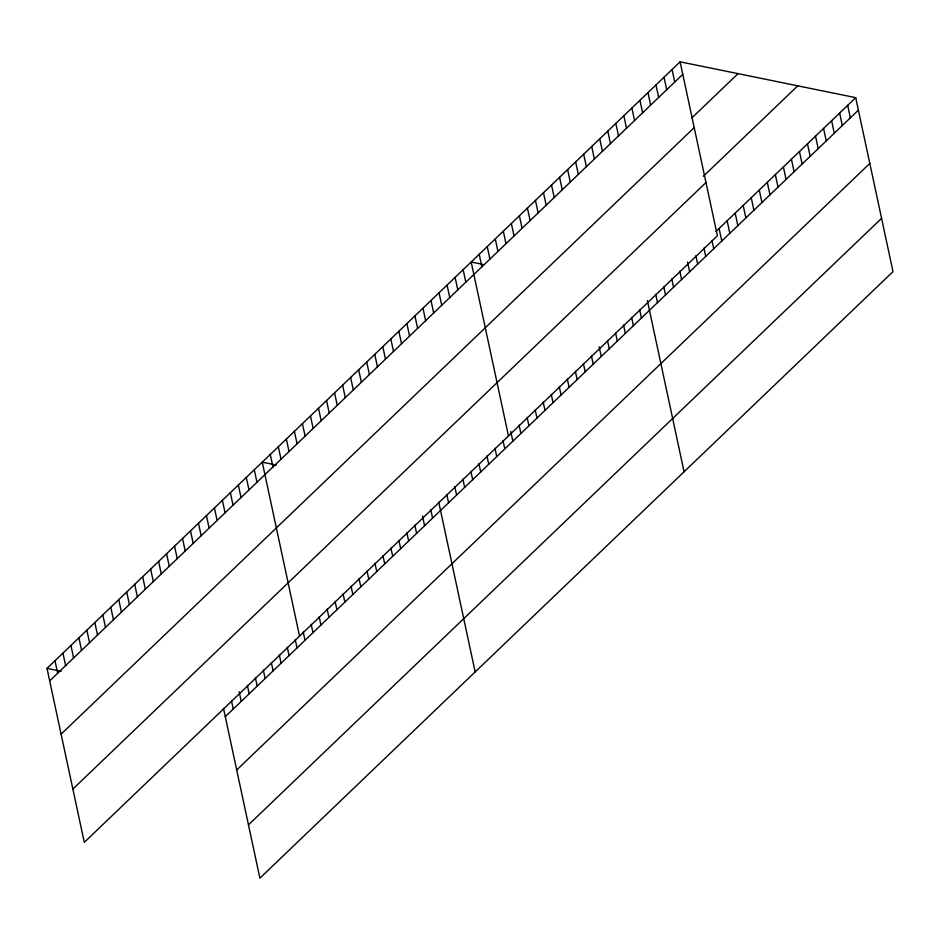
<?xml version="1.0" encoding="UTF-8"?>
<svg xmlns="http://www.w3.org/2000/svg" width="940" height="940" viewBox="0 0 940 940"><rect width="100%" height="100%" fill="white"/><g stroke="black" fill="none" stroke-linecap="round" stroke-linejoin="round"><path stroke-width="1.41" d="M680.102 61.828L717.396 235.811L84.294 842.346L47 668.375L680.102 61.828L855.706 97.654L893 271.625L259.898 878.172L223.497 708.349M49.679 680.866L682.781 74.331M691.84 117.911L738.053 73.649M61.1 734.164L694.202 127.617M703.332 176.285L797.755 85.834M72.874 789.059L705.975 182.525M716.08 231.405L855.706 97.654M225.283 716.691L858.385 110.144M236.704 769.977L869.806 163.431M248.477 824.874L881.579 218.339M482.772 264.351L471.175 261.99L508.481 435.972M276.419 465.041L262.26 462.151L299.555 636.133M47 668.375L61.171 671.254M847.668 105.35L850.348 117.841M839.632 113.047L842.311 125.549M831.595 120.743L834.274 133.245M823.558 128.439L826.236 140.941M815.52 136.136L818.2 148.638M807.484 143.844L810.163 156.334M799.458 151.54L802.137 164.03M791.421 159.236L794.1 171.738M783.384 166.932L786.063 179.434M775.347 174.629L778.026 187.13M767.31 182.325L769.989 194.827M759.273 190.033L761.952 202.523M751.236 197.729L753.915 210.231M743.199 205.425L745.878 217.927M735.174 213.121L737.853 225.624M727.137 220.818L729.816 233.32M719.1 228.526L721.779 241.016M711.956 240.382L713.742 248.712M672.065 69.525L674.744 82.027M703.919 248.089L705.705 256.42M664.028 77.233L666.707 89.723M695.882 255.786L697.668 264.117M655.991 84.929L658.67 97.431M687.551 262.096L689.631 271.813M647.954 92.625L650.633 105.127M679.808 271.178L681.594 279.509M639.928 100.322L642.607 112.823M671.783 278.875L673.569 287.205M631.891 108.018L634.57 120.52M663.746 286.571L665.532 294.913M623.855 115.726L626.534 128.216M655.709 294.279L657.495 302.61M615.817 123.422L618.496 135.912M647.378 300.589L684.073 471.786M607.78 131.118L610.459 143.62M639.635 309.671L641.421 318.002M599.744 138.815L602.423 151.317M631.598 317.368L633.384 325.698M591.707 146.511L594.386 159.013M623.561 325.064L625.347 333.395M583.67 154.207L586.36 166.709M615.524 332.76L617.322 341.103M575.644 161.915L578.323 174.405M607.499 340.468L609.284 348.799M567.607 169.611L570.286 182.113M599.156 346.778L601.248 356.495M559.57 177.308L562.249 189.809M591.424 355.861L593.211 364.191M551.533 185.004L554.212 197.506M583.388 363.557L585.173 371.887M543.496 192.7L546.175 205.202M575.351 371.253L577.137 379.596M535.459 200.408L538.138 212.898M567.313 378.961L569.1 387.292M527.422 208.104L530.101 220.595M559.277 386.657L561.062 394.988M519.385 215.8L522.076 228.303M551.24 394.353L553.037 402.684M511.36 223.497L514.039 235.999M543.214 402.05L545 410.38M503.323 231.193L506.002 243.695M535.177 409.746L536.963 418.077M495.286 238.889L497.965 251.391M527.14 417.442L528.926 425.785M487.249 246.597L489.928 259.088M519.103 425.15L520.889 433.481M479.212 254.293L481.891 266.796M510.772 431.46L512.852 441.177M503.029 440.543L504.815 448.873M463.138 269.686L465.817 282.188M494.992 448.239L496.778 456.57M455.101 277.382L457.792 289.884M486.967 455.935L488.753 464.278M447.076 285.09L449.755 297.58M478.93 463.643L480.716 471.974M439.039 292.787L441.718 305.277M470.893 471.339L472.679 479.67M431.002 300.483L433.681 312.985M462.856 479.036L464.642 487.366M422.965 308.179L425.644 320.681M454.819 486.732L456.605 495.063M414.928 315.875L417.607 328.377M446.782 494.428L448.568 502.759M406.891 323.572L409.57 336.073M438.745 502.125L475.158 671.947M398.854 331.279L401.533 343.77M430.779 509.762L432.565 518.105M390.817 338.976L393.507 351.478M422.507 516.013L424.586 525.742M382.791 346.672L385.471 359.174M414.834 525.049L416.62 533.38M374.755 354.368L377.434 366.87M406.856 532.686L408.642 541.017M366.718 362.065L369.397 374.566M398.889 540.324L400.675 548.654M358.68 369.772L361.36 382.263M390.911 547.961L392.697 556.292M350.644 377.469L353.322 389.959M382.944 555.599L384.73 563.929M342.606 385.165L345.286 397.667M374.966 563.236L376.752 571.567M334.57 392.861L337.248 405.363M367 570.874L368.786 579.205M326.544 400.558L329.223 413.06M359.021 578.511L360.807 586.842M318.507 408.254L321.186 420.756M351.055 586.149L352.841 594.48M310.47 415.962L313.149 428.452M343.077 593.786L344.863 602.117M302.433 423.658L305.112 436.16M335.11 601.424L336.896 609.755M294.396 431.354L297.075 443.856M327.132 609.061L328.918 617.392M286.359 439.051L289.038 451.553M319.165 616.699L320.951 625.03M278.322 446.747L281.001 459.249M311.187 624.336L312.973 632.667M270.285 454.443L272.964 466.945M303.221 631.974L305.007 640.305M295.242 639.611L297.028 647.942M254.282 469.788L256.961 482.279M287.276 647.249L289.062 655.58M246.315 477.426L248.994 489.916M279.298 654.886L281.084 663.217M238.337 485.064L241.016 497.565M271.331 662.524L273.117 670.855M230.371 492.701L233.05 505.203M263.353 670.161L265.139 678.492M222.392 500.339L225.071 512.841M255.386 677.799L257.172 686.13M214.426 507.976L217.105 520.478M247.408 685.436L249.194 693.767M206.447 515.614L209.126 528.115M239.136 691.687L241.228 701.405M198.481 523.251L201.16 535.753M231.463 700.711L233.249 709.042M190.503 530.889L193.182 543.39M182.536 538.526L185.215 551.028M174.558 546.163L177.237 558.665M166.591 553.801L169.27 566.303M158.613 561.438L161.292 573.941M150.647 569.076L153.326 581.578M142.668 576.714L145.347 589.216M134.702 584.351L137.381 596.853M126.724 591.989L129.403 604.491M118.757 599.626L121.436 612.128M110.779 607.264L113.458 619.766M102.812 614.901L105.492 627.403M94.834 622.539L97.513 635.041M86.868 630.176L89.547 642.678M78.889 637.814L81.569 650.316M70.923 645.451L73.602 657.953M62.945 653.089L65.624 665.591M54.978 660.738L57.657 673.228"/></g></svg>
